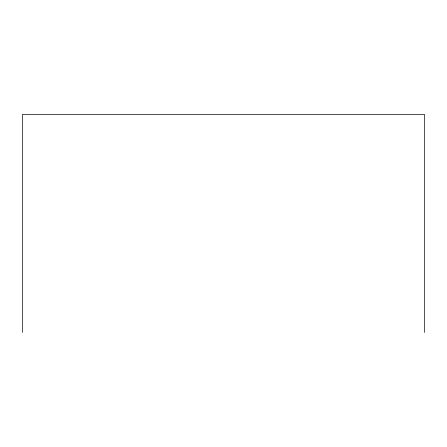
<?xml version="1.0" encoding="UTF-8"?>
<svg xmlns="http://www.w3.org/2000/svg" width="447" height="447" viewBox="0 0 447 447"><rect width="100%" height="100%" fill="white"/><g stroke="black" fill="none" stroke-linecap="round" stroke-linejoin="round"><path stroke-width="0.67" d="M424.65 332.445L424.65 114.555L22.35 114.555L22.35 332.445"/></g></svg>
